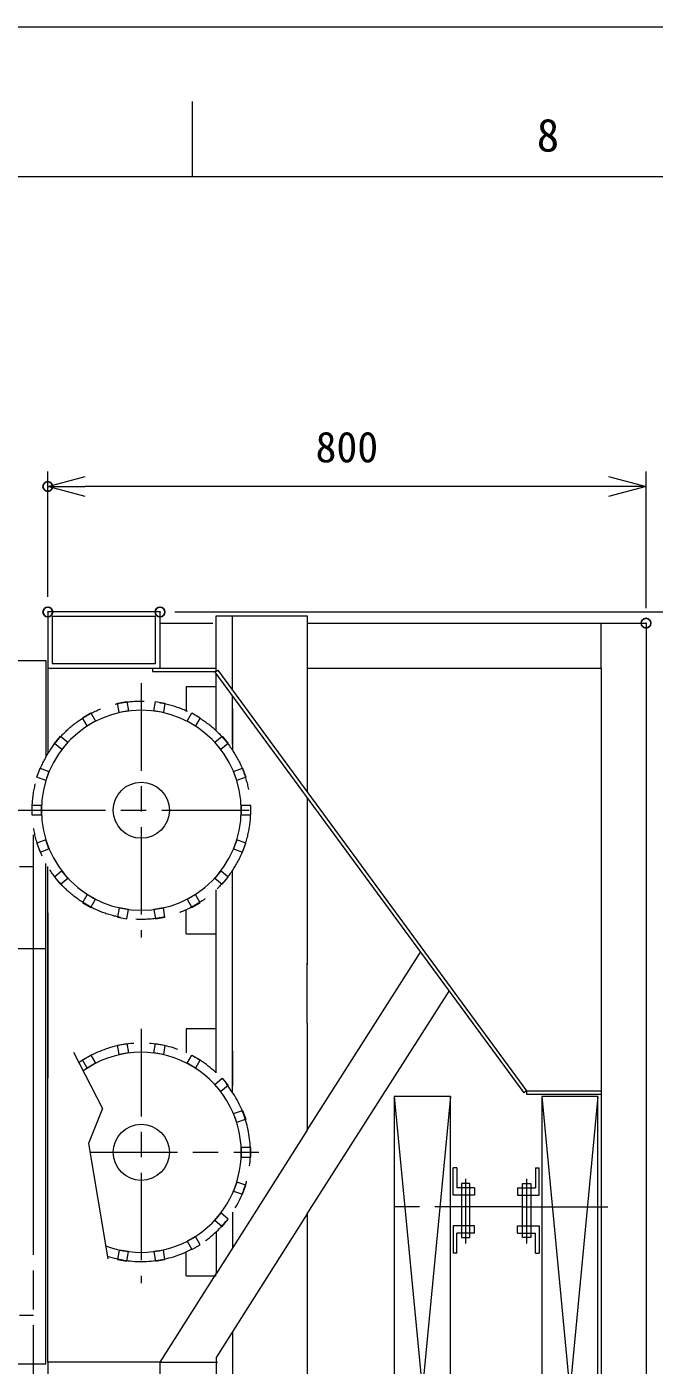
# Model space of a CAD drawing. Units: millimetres, scale not verified. Extents: x -4200 to 13609, y -2970 to 3038.
# Drawn here: x 2816 to 3655, y 1181 to 2970 of the extents above; entities that cross this region are included whole.
import ezdxf
from ezdxf.enums import TextEntityAlignment as Align

# ---------------------------------------------------------------- set-up
doc = ezdxf.new("R2010")
doc.units = ezdxf.units.MM
doc.header["$LTSCALE"] = 26
doc.header["$PDMODE"] = 32
doc.header["$PDSIZE"] = 13
for name, pattern in [('USER3', [2.8, 2, -0.8]), ('USER4', [7.4, 4.5, -0.8, 1.3, -0.8]), ('USER5', [9.9, 4.5, -0.8, 1.5, -0.8, 1.5, -0.8])]:
    doc.linetypes.add(name, pattern=pattern)
for name, color, linetype, lineweight in [('0-0_0', 3, 'Continuous', 18), ('0-2_3', 6, 'Continuous', 18), ('0-A_AM_3', 6, 'USER3', 18), ('0-B_AM_5', 7, 'Continuous', 18), ('0-C_AM_7', 4, 'USER4', 18), ('0-D_AM_11', 3, 'USER5', 18), ('0-E_AM_BOR', 7, 'Continuous', 18), ('0-F_AM_0', 3, 'Continuous', 18), ('1-0_AM_2', 2, 'Continuous', 18)]:
    doc.layers.add(name, color=color, linetype=linetype, lineweight=lineweight)
doc.layers.add('1-A__0-9_Defpoints', color=7, linetype='Continuous')
doc.styles.add('ＭＳ ゴシック', font='')
doc.styles.get('ＭＳ ゴシック').set_extended_font_data('MS Gothic')

# ---------------------------------------------------------------- blocks, each defined once
blk = doc.blocks.new('_D20')
at = {"layer": '1-A__0-9_Defpoints'}
blk.add_point((90996.5, 54369.4), dxfattribs=at)
blk = doc.blocks.new('_D21')
at = {"layer": '0-B_AM_5'}
blk.add_line((75246.5, 54744.4), (98427.7, 54744.4), dxfattribs=at)
at = {"layer": '1-A__0-9_Defpoints'}
blk.add_point((74746.5, 54744.4), dxfattribs=at)
blk = doc.blocks.new('_Open30')
at = {"layer": '0-0_0', "color": 7}
blk.add_line((0, 0), (-25, 0), dxfattribs=at)
blk.add_lwpolyline([(-25, 6.7), (0, 0), (-25, -6.7)], dxfattribs=at)
blk = doc.blocks.new('_D22')
at = {"layer": '0-B_AM_5'}
for p, q in [((70996.5, 55244.4), (70996.5, 59435.9)), ((90996.5, 54869.4), (90996.5, 59435.9)), ((89746.5, 58935.9), (72246.5, 58935.9))]:
    blk.add_line(p, q, dxfattribs=at)
at = {"layer": '1-A__0-9_Defpoints'}
for p in [(70996.5, 58935.9), (70996.5, 54744.4), (90996.5, 54369.4)]:
    blk.add_point(p, dxfattribs=at)
at = {"layer": '0-B_AM_5', "xscale": 50, "yscale": 50, "rotation": 180}
blk.add_blockref('_Open30', (70996.5, 58935.9), dxfattribs=at)
at = {"layer": '0-B_AM_5', "xscale": 50, "yscale": 50}
blk.add_blockref('_Open30', (90996.5, 58935.9), dxfattribs=at)
at = {"layer": '0-B_AM_5', "style": 'ＭＳ ゴシック'}
blk.add_text('800', height=1026, dxfattribs=at).set_placement((79946.5, 59435.9), align=Align.BOTTOM_LEFT)
blk = doc.blocks.new('JIS_A3')
at = {"layer": '0-0_0'}
blk.add_line((625, 7175), (10250, 7175), dxfattribs=at)
at = {"layer": '0-E_AM_BOR', "color": 2}
blk.add_line((9046.88, 7175), (9046.88, 7300), dxfattribs=at)
at = {"layer": '0-E_AM_BOR', "color": 1}
blk.add_lwpolyline([(0, 7425), (10500, 7425), (10500, 0), (0, 0)], close=True, dxfattribs=at)
at = {"layer": '0-E_AM_BOR', "style": 'ＭＳ ゴシック'}
blk.add_text('8', height=54.99, dxfattribs=at).set_placement((9622.19, 7200), align=Align.BOTTOM_LEFT)

msp = doc.modelspace()

# ---------------------------------------------------------------- linework, layer by layer
at = {"layer": '0-0_0'}
for p, q in [((3190.7, 1495.09), (3342.1, 1733.09)), ((3190.7, 1383.3), (3380.2, 1681.2)), ((3190.7, 1495.09), (3068.7, 1303.3)), ((3190.7, 1383.3), (3068.7, 1191.51)), ((2993.7, 1185.4), (3068.7, 1303.3))]:
    msp.add_line(p, q, dxfattribs=at)
at = {"layer": '0-2_3'}
for p, q in [((3382.06, 1540.4), (3307.06, 755.4)), ((3307.06, 1540.4), (3382.06, 755.4)), ((3579.2, 1540.4), (3504.2, 755.4)), ((3504.2, 1540.4), (3579.2, 755.4))]:
    msp.add_line(p, q, dxfattribs=at)
at = {"layer": '0-A_AM_3'}
for p, q in [((2824.7, 1897.9), (2824.91, 1897.9)), ((2824.7, 1182.9), (2824.7, 1897.9)), ((2805.7, 1847.9), (2824.7, 1847.9)), ((2824.7, 1363.9), (2824.7, 1847.9)), ((2805.7, 1247.9), (2824.7, 1247.9)), ((2843.7, 1185.4), (2843.7, 1130.51)), ((2993.7, 1163.9), (2993.7, 1185.4))]:
    msp.add_line(p, q, dxfattribs=at)
at = {"layer": '0-C_AM_7'}
for p, q in [((2968.7, 2092.77), (2968.7, 1753.03)), ((2803.7, 1922.9), (3125.7, 1922.9)), ((2968.7, 1630.75), (2968.7, 1291.01)), ((2899.96, 1465.7), (3125.7, 1465.7)), ((3402.3, 1430.32), (3402.3, 1343.72)), ((3483.96, 1430.32), (3483.96, 1343.72)), ((3478.41, 1392.9), (3293.68, 1392.9)), ((3478.41, 1392.9), (3592.58, 1392.9))]:
    msp.add_line(p, q, dxfattribs=at)
at = {"layer": '0-D_AM_11'}
msp.add_line((3579.2, 1535.4), (3579.2, 1538.4), dxfattribs=at)
msp.add_circle((2968.7, 1922.9), 145.95, dxfattribs=at)
msp.add_arc((2968.7, 1465.7), 145.95, 251.82732, 124.79084, dxfattribs=at)
at = {"layer": '0-F_AM_0'}
for p, q in [((3068.7, 2182.9), (3190.7, 2182.9)), ((3068.7, 2108.4), (3068.7, 2182.9)), ((3090.7, 2082.95), (3090.7, 2182.9)), ((3190.7, 2182.9), (3190.7, 1946.8)), ((2993.7, 2172.9), (3064.16, 2172.9)), ((3190.7, 2172.9), (3283.35, 2172.9)), ((3202.7, 2172.9), (3643.7, 2172.9)), ((3583.7, 2112.9), (3583.7, 2172.9)), ((3643.7, 2172.9), (3643.7, 122.9)), ((2843.7, 2112.9), (2843.7, 1998.24)), ((2983.7, 2112.9), (2983.7, 2108.4)), ((2993.7, 2112.9), (3068.7, 2112.9)), ((3190.7, 2112.9), (3283.35, 2112.9)), ((3202.7, 2112.9), (3583.7, 2112.9)), ((3583.7, 2112.9), (3583.7, 182.9)), ((2983.7, 2108.4), (3068.7, 2108.4)), ((3067.22, 2107.31), (3070.85, 2109.98)), ((3067.22, 2107.31), (3480.08, 1545.23)), ((3068.7, 2029.21), (3068.7, 2105.3)), ((3070.85, 2109.98), (3483.7, 1547.9)), ((3090.7, 2011.24), (3090.7, 2075.34)), ((3090.7, 2058.66), (3090.7, 2003.01)), ((3190.7, 1939.2), (3190.7, 1716.52)), ((2843.7, 1185.4), (2843.7, 1847.56)), ((3090.7, 1545.81), (3090.7, 1842.79)), ((3068.7, 1572.01), (3068.7, 1816.59)), ((2843.7, 1665.14), (2843.7, 1798.39)), ((3028.7, 1757.9), (3028.7, 1789.85)), ((3028.7, 1757.9), (3068.7, 1757.9)), ((3190.7, 1638.2), (3190.7, 1718.71)), ((2843.7, 1665.14), (2843.7, 1565.24)), ((3068.7, 1630.7), (3028.7, 1630.7)), ((3028.7, 1630.7), (3028.7, 1598.74)), ((3190.7, 1638.2), (3190.7, 1495.09)), ((3090.7, 1601.46), (3090.7, 1554.04)), ((3307.06, 1540.4), (3307.06, 1147.9)), ((3382.06, 1540.4), (3307.06, 1540.4)), ((3483.7, 1547.9), (3480.08, 1545.23)), ((3483.7, 1547.9), (3483.7, 1543.4)), ((3483.7, 1547.9), (3583.7, 1547.9)), ((3483.7, 1543.4), (3583.7, 1543.4)), ((3504.2, 1540.4), (3504.2, 1147.9)), ((3579.2, 1540.4), (3504.2, 1540.4)), ((3579.2, 755.4), (3579.2, 1540.4)), ((3390.5, 1445), (3385.7, 1445)), ((3385.7, 1408.3), (3385.7, 1445)), ((3390.5, 1445), (3390.5, 1418.3)), ((3495.76, 1445), (3495.76, 1418.3)), ((3495.76, 1445), (3500.56, 1445)), ((3500.56, 1408.3), (3500.56, 1445)), ((3414.3, 1418.3), (3390.5, 1418.3)), ((3414.3, 1418.3), (3414.3, 1408.3)), ((3471.96, 1418.3), (3495.76, 1418.3)), ((3414.3, 1408.3), (3385.7, 1408.3)), ((3090.7, 1385.59), (3090.7, 1337.89)), ((3190.7, 1383.3), (3190.7, 1147.9)), ((3385.7, 1367.5), (3385.7, 1330.8)), ((3471.96, 1367.5), (3500.56, 1367.5)), ((3471.96, 1357.5), (3471.96, 1367.5)), ((3500.56, 1367.5), (3500.56, 1330.8)), ((3068.7, 1359.39), (3068.7, 1303.3)), ((3414.3, 1357.5), (3390.5, 1357.5)), ((3390.5, 1330.8), (3390.5, 1357.5)), ((3471.96, 1357.5), (3495.76, 1357.5)), ((3495.76, 1330.8), (3495.76, 1357.5)), ((3028.7, 1300.7), (3028.7, 1332.65)), ((3390.5, 1330.8), (3385.7, 1330.8)), ((3495.76, 1330.8), (3500.56, 1330.8)), ((3028.7, 1300.7), (3068.7, 1300.7)), ((3090.7, 1226.1), (3090.7, 1147.9)), ((2824.7, 1147.9), (2824.7, 1182.9)), ((2993.7, 1185.4), (2843.7, 1185.4)), ((2993.7, 1185.4), (3070.7, 1185.4)), ((2993.7, 1183.96), (2993.7, 1185.4)), ((3068.7, 1191.51), (3068.7, 1147.9))]:
    msp.add_line(p, q, dxfattribs=at)
for points in [[(2843.7, 2112.9), (2993.7, 2112.9), (2993.7, 2187.9), (2843.7, 2187.9)], [(2849.7, 2118.9), (2987.7, 2118.9), (2987.7, 2181.9), (2849.7, 2181.9)], [(2951.74, 2055.67), (2939.23, 2053.46), (2937.03, 2065.97), (2949.53, 2068.18)], [(2998.17, 2053.46), (2985.67, 2055.67), (2987.87, 2068.18), (3000.38, 2065.97)], [(2907.35, 2041.86), (2896.35, 2035.51), (2890, 2046.51), (2901, 2052.86)], [(3041.05, 2035.51), (3030.05, 2041.86), (3036.4, 2052.86), (3047.4, 2046.51)], [(2870.36, 2013.7), (2862.2, 2003.97), (2852.47, 2012.14), (2860.64, 2021.87)], [(3075.2, 2003.97), (3067.04, 2013.7), (3076.77, 2021.87), (3084.93, 2012.14)], [(2845.24, 1974.59), (2840.89, 1962.66), (2828.96, 1967), (2833.3, 1978.94)], [(3096.51, 1962.66), (3092.17, 1974.59), (3104.1, 1978.94), (3108.45, 1967)], [(2835, 1916.55), (2835, 1929.25), (2822.3, 1929.25), (2822.3, 1916.55)], [(3102.4, 1929.25), (3102.4, 1916.55), (3115.1, 1916.55), (3115.1, 1929.25)], [(2845.24, 1871.2), (2840.89, 1883.14), (2828.96, 1878.79), (2833.3, 1866.86)], [(3096.51, 1883.14), (3092.17, 1871.2), (3104.1, 1866.86), (3108.45, 1878.79)], [(2870.36, 1832.09), (2862.2, 1841.82), (2852.47, 1833.66), (2860.64, 1823.93)], [(3075.2, 1841.82), (3067.04, 1832.09), (3076.77, 1823.93), (3084.93, 1833.66)], [(2907.35, 1803.94), (2896.35, 1810.29), (2890, 1799.29), (2901, 1792.94)], [(3041.05, 1810.29), (3030.05, 1803.94), (3036.4, 1792.94), (3047.4, 1799.29)], [(2951.74, 1790.13), (2939.23, 1792.33), (2937.03, 1779.82), (2949.53, 1777.62)], [(2998.17, 1792.33), (2985.67, 1790.13), (2987.87, 1777.62), (3000.38, 1779.82)], [(2951.74, 1598.47), (2939.23, 1596.26), (2937.03, 1608.77), (2949.53, 1610.98)], [(2998.17, 1596.26), (2985.67, 1598.47), (2987.87, 1610.98), (3000.38, 1608.77)], [(2907.35, 1584.66), (2896.35, 1578.31), (2890, 1589.31), (2901, 1595.66)], [(3041.05, 1578.31), (3030.05, 1584.66), (3036.4, 1595.66), (3047.4, 1589.31)], [(3075.2, 1546.77), (3067.04, 1556.5), (3076.77, 1564.67), (3084.93, 1554.94)], [(3096.51, 1505.46), (3092.17, 1517.39), (3104.1, 1521.74), (3108.45, 1509.8)], [(3102.4, 1472.05), (3102.4, 1459.35), (3115.1, 1459.35), (3115.1, 1472.05)], [(3096.51, 1425.94), (3092.17, 1414), (3104.1, 1409.66), (3108.45, 1421.59)], [(3407.85, 1351.9), (3407.85, 1423.9), (3396.75, 1423.9), (3396.75, 1351.9)], [(3478.41, 1351.9), (3478.41, 1423.9), (3489.51, 1423.9), (3489.51, 1351.9)], [(3075.2, 1384.62), (3067.04, 1374.89), (3076.77, 1366.73), (3084.93, 1376.46)], [(3041.05, 1353.09), (3030.05, 1346.74), (3036.4, 1335.74), (3047.4, 1342.09)], [(2951.74, 1332.93), (2939.23, 1335.13), (2937.03, 1322.62), (2949.53, 1320.42)], [(2998.17, 1335.13), (2985.67, 1332.93), (2987.87, 1320.42), (3000.38, 1322.62)]]:
    msp.add_lwpolyline(points, close=True, dxfattribs=at)
for points in [[(3583.7, 2172.9), (3643.7, 2172.9), (3643.7, 2112.9)], [(3068.7, 2087.9), (3028.7, 2087.9), (3028.7, 2055.94)], [(2843.7, 1785.96), (2843.7, 1728.06), (2843.7, 1600.28)], [(2878.14, 1599.78), (2916.87, 1524.17), (2898, 1477.41), (2923.82, 1323.2)], [(3382.06, 1147.9), (3382.06, 1527.9), (3382.06, 1540.4)], [(3471.96, 1418.3), (3471.96, 1408.3), (3500.56, 1408.3)], [(3414.3, 1357.5), (3414.3, 1367.5), (3385.7, 1367.5)]]:
    msp.add_lwpolyline(points, dxfattribs=at)
for centre in [(2968.7, 1922.9), (2968.7, 1465.7)]:
    msp.add_circle(centre, 37.5, dxfattribs=at)
for centre, start, end in [((2968.7, 1922.9), 0, 180), ((2968.7, 1922.9), 180, 0), ((2968.7, 1465.7), 0, 125.49809), ((2968.7, 1465.7), 249.03697, 0)]:
    msp.add_arc(centre, 133.7, start, end, dxfattribs=at)
at = {"layer": '1-0_AM_2'}
for p, q in [((2306.7, 2122.9), (2841.2, 2122.9)), ((2841.2, 2122.9), (2841.2, 1993.93)), ((2841.2, 1182.9), (2841.2, 1851.87)), ((2306.7, 1737.9), (2841.2, 1737.9)), ((2305.1, 1182.9), (2841.2, 1182.9))]:
    msp.add_line(p, q, dxfattribs=at)

# ---------------------------------------------------------------- block references
at = {"layer": '0-B_AM_5', "xscale": 0.04, "yscale": 0.04}
for name in ['_D22', '_D21', '_D20']:
    msp.add_blockref(name, (3.84, -1.88), dxfattribs=at)
at = {"layer": '0-E_AM_BOR', "xscale": 0.8, "yscale": 0.8}
msp.add_blockref('JIS_A3', (-4200.17, -2970), dxfattribs=at)

doc.saveas('drawing.dxf')
